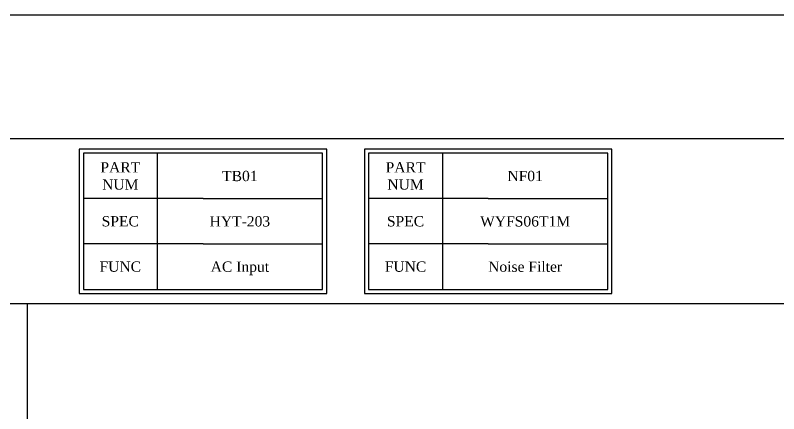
# Model space of a CAD drawing. Header units: millimetres. Extents: x 0 to 900, y 0 to 297.
# Drawn here: x 657.55 to 680.69, y 178.78 to 190.87 of the extents above; entities that cross this region are included whole.
import ezdxf
from ezdxf.enums import TextEntityAlignment as Align

# ---------------------------------------------------------------- set-up
doc = ezdxf.new("R2010")
doc.units = ezdxf.units.MM
doc.styles.get("Standard").update_dxf_attribs({"font": 'times.ttf', "height": 2.5})

# ---------------------------------------------------------------- blocks, each defined once
blk = doc.blocks.new('LABEL_BLOCK')
for p, q in [((7691.42, 2125.72), (7691.42, 2092.72)), ((7702.54, 2114.72), (7673.54, 2114.72)), ((7702.54, 2114.72), (7731.54, 2114.72)), ((7702.54, 2103.72), (7673.54, 2103.72)), ((7702.54, 2103.72), (7731.54, 2103.72))]:
    blk.add_line(p, q)
for points in [[(7672.54, 2091.72), (7732.54, 2091.72), (7732.54, 2126.72), (7672.54, 2126.72)], [(7673.54, 2092.72), (7731.54, 2092.72), (7731.54, 2125.72), (7673.54, 2125.72)]]:
    blk.add_lwpolyline(points, close=True)
at = {"char_height": 2.5, "attachment_point": 5}
for s, insert in [('PART NUM', (7682.48, 2120.22)), ('SPEC', (7682.48, 2109.22)), ('FUNC', (7682.48, 2098.22))]:
    blk.add_mtext_dynamic_manual_height_columns(s, width=14.278, gutter_width=50, heights=[0], dxfattribs=dict(at, insert=insert))
for tag, p in [('PART_NUMBER', (7711.48, 2120.22)), ('SPECIFICATION', (7711.48, 2109.22)), ('FUNCTION', (7711.48, 2098.22))]:
    blk.add_attdef(tag, text='', height=2.5).set_placement(p, align=Align.MIDDLE_CENTER)

msp = doc.modelspace()

# ---------------------------------------------------------------- linework, layer by layer
for p, q in [((734.78672492, 190.86792821), (644.78672492, 190.86792821)), ((729.16172492, 187.11792821), (650.41172492, 187.11792821)), ((729.16172492, 182.11792821), (650.41172492, 182.11792821)), ((657.91172492, 182.11792821), (657.91172492, 69.61792821))]:
    msp.add_line(p, q)

# ---------------------------------------------------------------- block references
at = {"xscale": 0.125, "yscale": 0.125, "zscale": 0.125}
for p, values in [((-299.57457642, -79.03482558), {'FUNCTION': 'AC Input', 'SPECIFICATION': 'HYT-203', 'PART_NUMBER': 'TB01'}), ((-290.92896115, -79.03482558), {'FUNCTION': 'Noise Filter', 'SPECIFICATION': 'WYFS06T1M', 'PART_NUMBER': 'NF01'})]:
    msp.add_blockref('LABEL_BLOCK', p, dxfattribs=at).add_auto_attribs(values)

doc.saveas('drawing.dxf')
